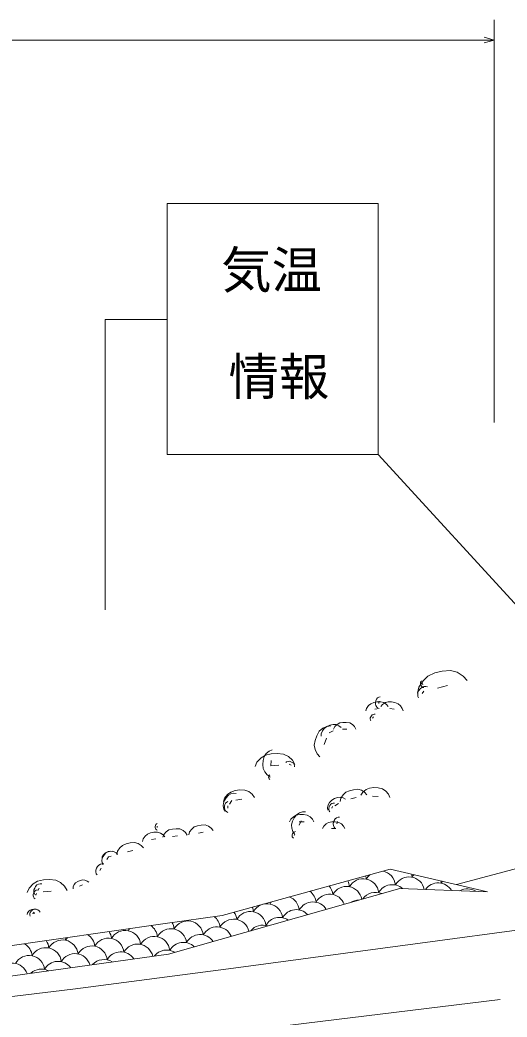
# Model space of a CAD drawing. Units: millimetres, scale not verified. Extents: x 40000 to 680000, y 20000 to 380000.
# Drawn here: x 176008 to 200162, y 283548 to 333007 of the extents above; entities that cross this region are included whole.
import ezdxf
from ezdxf.enums import TextEntityAlignment as Align

# ---------------------------------------------------------------- set-up
doc = ezdxf.new("R2010")
doc.units = ezdxf.units.MM
doc.header["$LTSCALE"] = 1000
doc.linetypes.add('CHAIN', pattern=[18.5, 12, -1.5, 3.5, -1.5])
doc.layers.add('S-BGD', color=7, linetype='Continuous', lineweight=13)
doc.styles.add('ＭＳ ゴシック', font='')
doc.styles.get('ＭＳ ゴシック').set_extended_font_data('MS Gothic')

msp = doc.modelspace()

# ---------------------------------------------------------------- linework, layer by layer
at = {"layer": 'S-BGD'}
for p, q in [((199524, 313038), (199524, 333007)), ((199524, 332007), (76223, 332007)), ((199024, 332151), (199524, 332007)), ((199524, 332007), (199024, 331864)), ((183315, 311447), (183315, 323901)), ((183315, 323901), (193777, 323901)), ((193777, 323901), (193777, 311447)), ((180236, 318150), (180236, 303748)), ((180236, 318150), (183315, 318150)), ((193777, 311447), (183315, 311447)), ((206935, 297071), (193777, 311447)), ((196951, 300707), (197353, 300743)), ((197353, 300743), (197690, 300651)), ((195792, 299913), (195999, 300233)), ((195896, 300195), (195925, 300225)), ((195999, 300233), (196235, 300462)), ((196235, 300462), (196582, 300614)), ((196582, 300614), (196951, 300707)), ((197690, 300651), (197985, 300464)), ((197985, 300464), (198186, 300234)), ((195729, 299616), (195792, 299913)), ((195744, 299650), (195795, 299742)), ((195795, 299742), (195861, 299824)), ((195861, 299824), (195943, 299899)), ((195864, 300106), (195873, 300153)), ((195873, 300052), (195864, 300106)), ((195873, 300153), (195896, 300195)), ((195890, 300002), (195873, 300052)), ((195914, 299957), (195890, 300002)), ((195948, 299927), (195914, 299957)), ((195943, 299899), (196033, 299936)), ((195993, 299902), (195948, 299927)), ((195969, 300094), (195991, 300028)), ((196035, 299896), (195993, 299902)), ((196033, 299936), (196129, 299944)), ((196129, 299944), (196213, 299927)), ((197204, 299987), (196712, 299863)), ((193642, 299151), (193659, 299234)), ((193659, 299234), (193690, 299317)), ((193690, 299317), (193740, 299376)), ((193740, 299376), (193805, 299417)), ((193805, 299417), (193870, 299435)), ((195730, 299560), (195744, 299650)), ((195738, 299454), (195730, 299560)), ((195774, 299378), (195738, 299454)), ((196037, 299707), (195949, 299598)), ((193164, 298729), (193198, 298859)), ((193198, 298859), (193296, 298995)), ((193296, 298995), (193405, 299091)), ((193405, 299091), (193562, 299151)), ((193562, 299151), (193726, 299184)), ((193822, 298861), (193603, 298817)), ((193640, 299068), (193642, 299151)), ((193663, 298999), (193640, 299068)), ((193707, 298927), (193663, 298999)), ((193761, 298887), (193707, 298927)), ((193726, 299184), (193904, 299191)), ((193826, 299216), (193804, 299106)), ((193904, 299191), (194051, 299143)), ((193908, 298949), (193989, 299055)), ((193989, 299055), (194132, 299143)), ((194051, 299143), (194177, 299054)), ((194132, 299143), (194270, 299190)), ((194177, 299054), (194261, 298949)), ((194270, 299190), (194437, 299185)), ((194566, 298817), (194346, 298861)), ((194437, 299185), (194601, 299152)), ((194601, 299152), (194768, 299090)), ((194768, 299090), (194885, 298990)), ((194885, 298990), (194967, 298859)), ((194967, 298859), (195004, 298729)), ((193374, 298335), (193377, 298386)), ((193384, 298276), (193374, 298335)), ((193377, 298386), (193402, 298440)), ((193408, 298235), (193384, 298276)), ((193402, 298440), (193434, 298489)), ((193434, 298489), (193477, 298536)), ((193477, 298536), (193526, 298560)), ((193539, 298433), (193495, 298367)), ((193526, 298560), (193579, 298570)), ((193579, 298570), (193627, 298564)), ((190853, 297729), (191022, 297877)), ((190946, 297603), (191009, 297752)), ((191009, 297752), (191092, 297866)), ((191022, 297877), (191228, 297968)), ((191092, 297866), (191226, 297955)), ((191226, 297955), (191374, 298021)), ((191228, 297968), (191423, 297993)), ((191374, 298021), (191541, 298065)), ((191541, 298065), (191689, 298051)), ((191562, 297835), (191620, 297952)), ((191620, 297952), (191740, 298065)), ((191689, 298051), (191826, 297994)), ((191740, 298065), (191864, 298136)), ((191826, 297994), (191928, 297912)), ((191864, 298136), (192026, 298164)), ((192220, 297835), (192001, 297835)), ((192026, 298164), (192190, 298164)), ((192190, 298164), (192363, 298136)), ((192363, 298136), (192494, 298062)), ((192494, 298062), (192598, 297952)), ((192598, 297952), (192659, 297835)), ((190603, 297031), (190646, 297271)), ((190646, 297271), (190728, 297501)), ((190728, 297501), (190853, 297729)), ((190941, 297473), (190946, 297603)), ((191204, 297379), (191094, 297072)), ((191533, 297737), (191336, 297649)), ((188364, 296735), (188512, 296796)), ((190641, 296823), (190603, 297031)), ((190738, 296598), (190641, 296823)), ((187756, 296190), (187962, 296404)), ((187962, 296404), (188177, 296545)), ((188053, 296069), (188070, 296266)), ((188070, 296266), (188120, 296471)), ((188120, 296471), (188222, 296621)), ((188177, 296545), (188466, 296610)), ((188222, 296621), (188364, 296735)), ((188468, 296269), (188446, 296006)), ((188466, 296610), (188762, 296627)), ((188762, 296627), (189075, 296595)), ((189075, 296595), (189320, 296475)), ((189320, 296475), (189518, 296288)), ((189518, 296288), (189638, 296081)), ((190875, 296458), (190738, 296598)), ((187665, 295972), (187756, 296190)), ((188070, 295872), (188053, 296069)), ((188143, 295717), (188070, 295872)), ((188849, 296038), (188454, 296016)), ((189186, 296175), (189233, 296211)), ((189233, 296211), (189303, 296232)), ((189303, 296232), (189367, 296235)), ((189449, 296044), (189361, 296087)), ((189367, 296235), (189437, 296214)), ((189437, 296214), (189503, 296181)), ((189503, 296181), (189566, 296136)), ((189566, 296136), (189604, 296080)), ((189604, 296080), (189624, 296015)), ((189624, 296015), (189625, 295956)), ((188266, 295561), (188143, 295717)), ((188402, 295480), (188266, 295561)), ((188339, 295461), (188345, 295495)), ((188339, 295428), (188339, 295461)), ((188345, 295396), (188339, 295428)), ((188345, 295495), (188360, 295522)), ((188359, 295371), (188345, 295396)), ((188381, 295347), (188359, 295371)), ((188360, 295522), (188381, 295543)), ((188381, 295543), (188405, 295555)), ((188405, 295335), (188381, 295347)), ((188405, 295467), (188405, 295423)), ((186680, 294778), (186910, 294811)), ((186910, 294811), (187158, 294807)), ((187158, 294807), (187357, 294730)), ((192347, 294777), (192545, 294826)), ((192545, 294826), (192760, 294845)), ((192760, 294845), (192940, 294796)), ((192940, 294796), (193098, 294695)), ((193005, 294695), (193173, 294829)), ((193173, 294829), (193341, 294909)), ((193341, 294909), (193554, 294929)), ((193554, 294929), (193768, 294912)), ((193768, 294912), (193989, 294860)), ((193989, 294860), (194153, 294750)), ((186094, 294154), (186153, 294297)), ((186097, 294225), (186154, 294402)), ((186153, 294297), (186236, 294428)), ((186154, 294402), (186301, 294583)), ((186236, 294428), (186344, 294553)), ((186301, 294583), (186459, 294707)), ((186344, 294553), (186469, 294621)), ((186514, 294288), (186404, 294113)), ((186459, 294707), (186680, 294778)), ((186469, 294621), (186609, 294650)), ((186609, 294650), (186733, 294639)), ((187018, 294357), (186711, 294313)), ((187357, 294730), (187524, 294597)), ((187524, 294597), (187632, 294444)), ((191362, 294197), (191478, 294299)), ((191478, 294299), (191609, 294382)), ((191609, 294382), (191761, 294446)), ((191761, 294446), (191903, 294453)), ((191890, 294243), (191924, 294402)), ((191903, 294453), (192042, 294417)), ((191924, 294402), (192035, 294573)), ((192035, 294573), (192162, 294695)), ((192042, 294417), (192149, 294353)), ((192162, 294695), (192347, 294777)), ((192680, 294440), (192416, 294374)), ((192919, 294548), (193005, 294695)), ((193098, 294695), (193206, 294572)), ((193774, 294482), (193489, 294504)), ((194153, 294750), (194278, 294597)), ((194278, 294597), (194344, 294438)), ((186090, 294019), (186094, 294154)), ((186119, 293867), (186090, 294019)), ((186185, 293762), (186119, 293867)), ((186157, 294004), (186171, 294091)), ((186157, 293922), (186157, 294004)), ((186171, 293841), (186157, 293922)), ((186171, 294091), (186208, 294157)), ((186206, 293780), (186171, 293841)), ((186208, 294157), (186263, 294209)), ((186263, 294209), (186322, 294239)), ((186322, 294019), (186322, 293910)), ((191259, 293928), (191299, 294078)), ((191272, 293805), (191259, 293928)), ((191299, 294078), (191362, 294197)), ((191320, 293908), (191341, 293978)), ((191324, 293844), (191320, 293908)), ((191345, 293773), (191324, 293844)), ((191341, 293978), (191374, 294044)), ((191374, 294044), (191420, 294107)), ((191420, 294107), (191476, 294145)), ((191512, 293990), (191468, 293902)), ((191476, 294145), (191540, 294165)), ((191540, 294165), (191600, 294165)), ((191798, 294133), (191622, 294024)), ((186263, 293719), (186206, 293780)), ((186322, 293690), (186263, 293719)), ((189369, 293229), (189432, 293359)), ((189432, 293359), (189565, 293482)), ((189529, 293258), (189611, 293422)), ((189565, 293482), (189701, 293561)), ((189611, 293422), (189725, 293581)), ((189701, 293561), (189879, 293591)), ((189725, 293581), (189864, 293676)), ((189864, 293676), (190026, 293725)), ((189879, 293591), (190060, 293591)), ((190026, 293725), (190174, 293727)), ((190060, 293591), (190250, 293561)), ((190250, 293561), (190394, 293479)), ((190394, 293479), (190509, 293359)), ((190509, 293359), (190575, 293229)), ((191380, 293727), (191345, 293773)), ((191558, 293215), (191591, 293297)), ((191591, 293297), (191640, 293378)), ((191640, 293378), (191703, 293429)), ((191703, 293429), (191779, 293459)), ((191779, 293459), (191850, 293466)), ((182714, 293002), (182722, 293053)), ((182714, 292952), (182714, 293002)), ((182722, 292904), (182714, 292952)), ((182722, 293053), (182745, 293093)), ((182744, 292867), (182722, 292904)), ((182777, 292831), (182744, 292867)), ((182745, 293093), (182777, 293124)), ((182777, 293124), (182813, 293142)), ((182813, 292813), (182777, 292831)), ((182813, 293011), (182813, 292945)), ((183264, 292736), (183392, 292827)), ((183392, 292827), (183568, 292873)), ((183568, 292873), (183748, 292890)), ((183748, 292890), (183941, 292877)), ((183941, 292877), (184093, 292809)), ((184093, 292809), (184219, 292699)), ((184416, 292727), (184526, 292875)), ((184526, 292875), (184648, 292978)), ((184648, 292978), (184820, 293040)), ((184820, 293040), (185001, 293073)), ((185001, 293073), (185197, 293077)), ((185197, 293077), (185356, 293022)), ((185356, 293022), (185493, 292923)), ((185493, 292923), (185583, 292805)), ((189475, 293082), (189529, 293258)), ((189485, 292923), (189475, 293082)), ((189537, 292747), (189485, 292923)), ((189955, 293288), (189845, 293069)), ((190093, 293229), (189852, 293229)), ((191014, 292900), (191071, 293018)), ((191071, 293018), (191192, 293130)), ((191192, 293130), (191315, 293202)), ((191315, 293202), (191477, 293229)), ((191672, 292900), (191453, 292900)), ((191477, 293229), (191642, 293229)), ((191540, 293129), (191558, 293215)), ((191551, 293053), (191540, 293129)), ((191583, 292970), (191551, 293053)), ((191630, 292918), (191583, 292970)), ((191642, 293229), (191814, 293202)), ((191762, 293247), (191718, 293137)), ((191814, 293202), (191946, 293128)), ((191946, 293128), (192050, 293018)), ((192050, 293018), (192110, 292900)), ((182089, 292260), (182123, 292389)), ((182123, 292389), (182221, 292526)), ((182221, 292526), (182331, 292622)), ((182331, 292622), (182487, 292681)), ((182487, 292681), (182651, 292714)), ((182747, 292391), (182528, 292347)), ((182651, 292714), (182829, 292721)), ((182829, 292721), (182976, 292674)), ((182976, 292674), (183102, 292585)), ((183091, 292465), (183142, 292601)), ((183102, 292585), (183186, 292479)), ((183142, 292601), (183264, 292736)), ((183814, 292531), (183573, 292509)), ((184219, 292699), (184297, 292575)), ((184377, 292586), (184416, 292727)), ((185100, 292717), (184859, 292673)), ((189505, 292540), (189513, 292591)), ((189514, 292495), (189505, 292540)), ((189513, 292591), (189529, 292640)), ((189535, 292448), (189514, 292495)), ((189529, 292640), (189555, 292689)), ((189565, 292419), (189535, 292448)), ((189626, 292630), (189537, 292747)), ((189555, 292689), (189590, 292721)), ((189590, 292721), (189633, 292742)), ((189631, 292616), (189609, 292550)), ((189633, 292742), (189675, 292748)), ((180849, 291770), (180960, 291941)), ((180960, 291941), (181087, 292064)), ((181087, 292064), (181272, 292145)), ((181272, 292145), (181470, 292194)), ((181470, 292194), (181685, 292213)), ((181685, 292213), (181865, 292164)), ((181865, 292164), (182023, 292063)), ((182023, 292063), (182131, 291940)), ((180073, 291307), (180079, 291409)), ((180077, 291400), (180093, 291494)), ((180079, 291409), (180128, 291517)), ((180093, 291494), (180155, 291597)), ((180128, 291517), (180193, 291616)), ((180155, 291597), (180227, 291671)), ((180193, 291616), (180279, 291709)), ((180227, 291671), (180335, 291723)), ((180279, 291709), (180376, 291758)), ((180403, 291503), (180315, 291371)), ((180335, 291723), (180450, 291756)), ((180376, 291758), (180483, 291777)), ((180537, 291531), (180384, 291487)), ((180450, 291756), (180577, 291771)), ((180483, 291777), (180578, 291766)), ((180577, 291771), (180684, 291745)), ((180684, 291745), (180778, 291689)), ((180778, 291689), (180844, 291619)), ((180815, 291611), (180849, 291770)), ((181605, 291809), (181342, 291743)), ((203112, 291590), (197663, 290118)), ((179772, 290754), (179773, 290837)), ((179773, 290837), (179808, 290926)), ((179808, 290926), (179857, 291008)), ((179857, 291008), (179923, 291086)), ((179923, 291086), (179999, 291130)), ((180031, 290925), (179965, 290815)), ((179999, 291130), (180085, 291149)), ((180092, 291190), (180073, 291307)), ((180085, 291149), (180163, 291144)), ((180140, 291108), (180092, 291190)), ((186036, 288593), (194368, 290883)), ((194368, 290883), (199186, 289765)), ((176883, 290295), (177171, 290360)), ((177171, 290360), (177467, 290377)), ((177467, 290377), (177781, 290344)), ((177781, 290344), (178025, 290224)), ((178990, 290321), (179119, 290354)), ((179119, 290354), (179233, 290342)), ((179233, 290342), (179339, 290296)), ((179792, 290660), (179772, 290754)), ((179834, 290596), (179792, 290660)), ((176370, 289722), (176462, 289940)), ((176462, 289940), (176668, 290154)), ((176668, 290154), (176883, 290295)), ((176702, 289767), (176703, 289850)), ((176703, 289850), (176738, 289939)), ((176738, 289939), (176787, 290022)), ((176757, 289811), (176812, 289841)), ((176787, 290022), (176853, 290100)), ((176812, 289841), (176865, 289854)), ((176853, 290100), (176929, 290143)), ((176961, 289938), (176895, 289828)), ((176929, 290143), (177015, 290162)), ((177015, 290162), (177092, 290157)), ((178025, 290224), (178224, 290037)), ((178224, 290037), (178344, 289831)), ((178649, 289903), (178654, 290002)), ((178654, 290002), (178704, 290117)), ((178704, 290117), (178769, 290204)), ((178769, 290204), (178874, 290272)), ((178874, 290272), (178990, 290321)), ((179109, 290100), (178956, 290034)), ((179339, 290296), (179416, 290232)), ((194847, 289924), (183376, 286673)), ((199186, 289765), (194847, 289924)), ((176665, 289566), (176670, 289633)), ((176681, 289509), (176665, 289566)), ((176670, 289633), (176686, 289699)), ((176714, 289450), (176681, 289509)), ((176686, 289699), (176714, 289765)), ((176722, 289673), (176702, 289767)), ((176714, 289765), (176757, 289811)), ((176755, 289415), (176714, 289450)), ((176763, 289609), (176722, 289673)), ((176821, 289678), (176799, 289591)), ((177555, 289787), (177160, 289765)), ((176443, 288792), (176510, 288847)), ((176510, 288847), (176604, 288880)), ((176559, 288796), (176608, 288845)), ((176604, 288880), (176703, 288896)), ((176608, 288845), (176668, 288889)), ((176668, 288889), (176730, 288906)), ((176703, 288896), (176809, 288897)), ((176730, 288906), (176794, 288905)), ((176794, 288905), (176847, 288887)), ((176809, 288897), (176895, 288866)), ((176895, 288866), (176969, 288810)), ((176359, 288636), (176382, 288712)), ((176382, 288712), (176443, 288792)), ((176500, 288611), (176503, 288681)), ((176518, 288558), (176500, 288611)), ((176503, 288681), (176518, 288739)), ((176518, 288739), (176559, 288796)), ((176754, 288702), (176622, 288680)), ((176716, 288756), (176650, 288690)), ((176969, 288810), (177017, 288746)), ((183214, 288194), (186036, 288593)), ((205829, 288566), (195853, 287213)), ((157732, 284494), (183214, 288194)), ((195853, 287213), (186595, 285979)), ((183376, 286673), (170900, 284943)), ((186595, 285979), (178636, 284935)), ((178636, 284935), (170548, 283967))]:
    msp.add_line(p, q, dxfattribs=at)
at = {"layer": 'S-BGD', "linetype": 'CHAIN'}
msp.add_line((169549, 280709), (209235, 285568), dxfattribs=at)
at = {"layer": 'S-BGD'}
for centre, start, end in [((193028, 289637), 5.8045, 151.1093), ((192414, 290316), 5.8045, 17.5318), ((193858, 290021), 130.9757, 151.1093), ((193858, 290021), 5.8045, 79.7513), ((195302, 289726), 11.497, 151.1093), ((194688, 290404), 5.8045, 17.6009), ((196132, 290109), 139.591, 151.1093), ((190754, 289549), 5.8045, 40.5547), ((192198, 289254), 10.0568, 151.1093), ((191584, 289932), 5.8045, 28.7629), ((194472, 289342), 48.3442, 151.1093), ((196746, 289431), 31.1337, 144.6501), ((196132, 290109), 5.8045, 14.2811), ((197576, 289814), 142.814, 151.1093), ((198190, 289136), 57.3342, 118.4497), ((189093, 288782), 5.8045, 69.7976), ((189923, 289166), 5.8045, 53.6463), ((191367, 288871), 20.6438, 151.1093), ((192811, 288576), 89.8896, 121.7578), ((193641, 288959), 66.8166, 144.8307), ((186819, 288694), 5.8045, 23.6107), ((188263, 288399), 5.8045, 151.1093), ((189093, 288782), 140.9294, 151.1093), ((189707, 288104), 42.7631, 151.1093), ((190537, 288487), 31.4009, 151.1093), ((185159, 287927), 5.8045, 52.1171), ((186603, 287632), 12.6431, 151.1093), ((185989, 288310), 5.8045, 35.0788), ((187433, 288015), 5.8045, 151.1093), ((188877, 287721), 55.4336, 151.1093), ((182054, 287455), 141.2654, 151.1093), ((182054, 287455), 5.8045, 55.2581), ((183498, 287160), 5.8045, 151.1093), ((182885, 287839), 5.8045, 31.3928), ((184328, 287544), 5.8045, 151.1093), ((185772, 287249), 23.2371, 151.1093), ((188046, 287337), 71.116, 140.5314), ((178120, 286600), 5.8045, 151.1093), ((177506, 287278), 5.8045, 14.6647), ((178950, 286983), 138.9443, 151.1093), ((178950, 286983), 5.8045, 57.579), ((180394, 286689), 5.8045, 151.1093), ((179780, 287367), 5.8045, 33.1857), ((181224, 287072), 5.8045, 151.1093), ((182668, 286777), 5.8045, 151.1093), ((184942, 286866), 34.0962, 151.1093), ((175846, 286512), 5.8045, 60.0151), ((177290, 286217), 5.8045, 151.1093), ((176676, 286895), 5.8045, 34.9052), ((179564, 286305), 5.8045, 151.1093), ((181838, 286394), 12.7685, 151.1093), ((183281, 286099), 58.8675, 141.8192), ((184112, 286482), 45.6946, 151.1093), ((176459, 285833), 5.8045, 151.1093), ((178733, 285922), 15.8231, 151.1093), ((180177, 285627), 58.5426, 137.2496), ((181007, 286010), 33.3061, 151.1093), ((175629, 285450), 18.9007, 151.1093), ((177073, 285155), 63.6089, 132.1833), ((177903, 285538), 36.7167, 151.1093)]:
    msp.add_arc(centre, 772, start, end, dxfattribs=at)

# ---------------------------------------------------------------- texts
at = {"layer": 'S-BGD', "style": 'ＭＳ ゴシック'}
for s, p in [('気温', (185987, 319146)), ('情報', (186350, 313848))]:
    msp.add_text(s, height=1833, dxfattribs=at).set_placement(p, align=Align.BOTTOM_LEFT)

doc.saveas('drawing.dxf')
